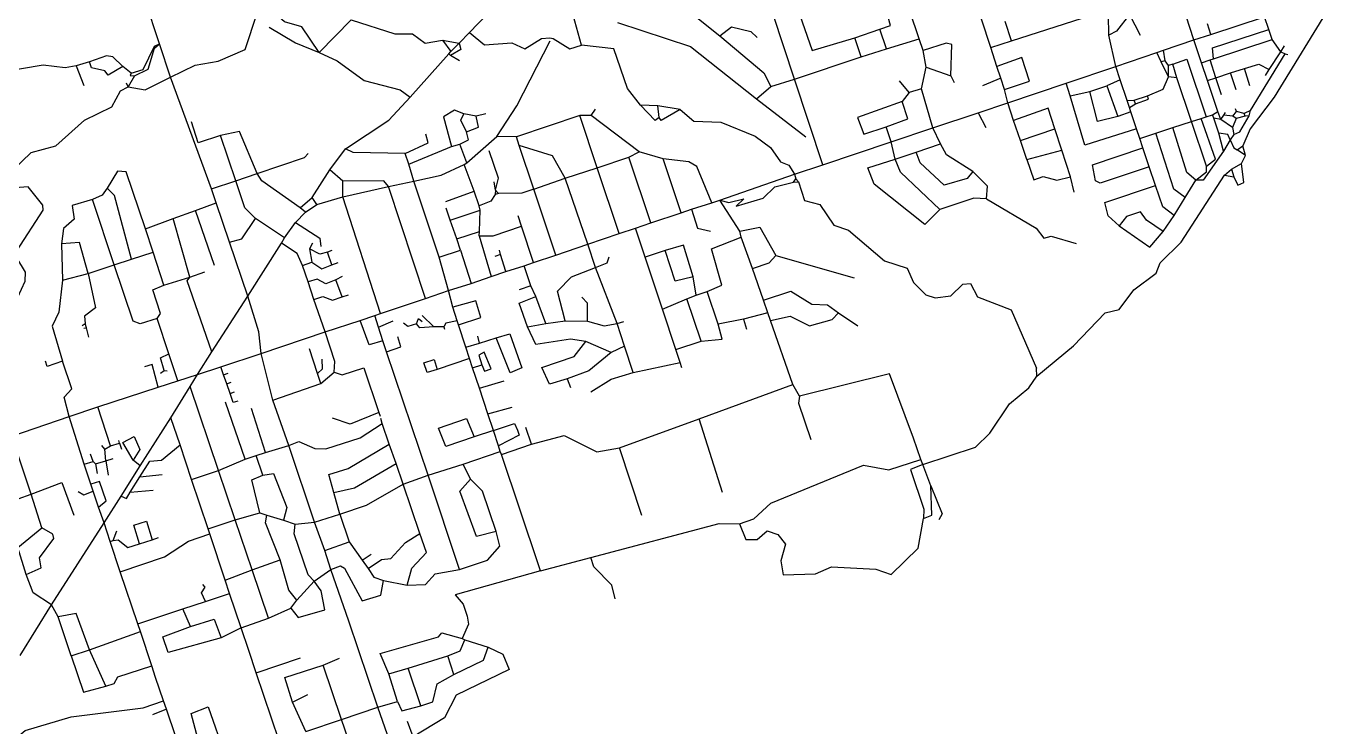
# Model space of a CAD drawing. Header units: metres. Extents: x 609554 to 651406, y 4826501 to 4857446.
# Drawn here: x 644985 to 650529, y 4846163 to 4849140 of the extents above; entities that cross this region are included whole.
import ezdxf

# ---------------------------------------------------------------- set-up
doc = ezdxf.new("R2010")
doc.units = ezdxf.units.M

msp = doc.modelspace()

# ---------------------------------------------------------------- linework, layer by layer
at = {"layer": 'ROADS'}
for points in [[(645550.9, 4849064.7), (645369.4, 4849618.1)], [(646867.8, 4849112.3), (647018.2, 4849269.8)], [(647741.1, 4849251.6), (647930.7, 4849098.5)], [(649081.2, 4849048.9), (649001.5, 4849291.7)], [(649169.1, 4849077), (649469, 4849174), (649416.6, 4849249.2)], [(649943.4, 4849081.5), (649878.7, 4849279.7)], [(650529.2, 4849237.4), (650283.7, 4848838.1), (650182, 4848703.4), (650151.2, 4848630.9)], [(645597.9, 4848922.4), (645703.2, 4848974.5), (645800.1, 4848990.5), (645914.9, 4849040.4), (645966.3, 4849195.2)], [(646229.9, 4849028.2), (646155.9, 4849137), (646082.8, 4849157.7), (646050.8, 4849185.1), (645966.3, 4849195.2)], [(647342.7, 4849058.6), (647307.7, 4849186), (647328.6, 4849214.9)], [(648248.2, 4848914.3), (648156.5, 4849189.4)], [(648259, 4849218.8), (648323.1, 4849036.5), (648504.1, 4849090.7)], [(648609.9, 4849126.5), (648654.9, 4849142.5), (648632.2, 4849223.8)], [(648776.7, 4849086.4), (648737.4, 4849203.9)], [(649582.3, 4849102.2), (649581, 4849185.9)], [(649670.4, 4849188.9), (649614.1, 4849118.8), (649582.3, 4849102.2)], [(649670.4, 4849188.9), (649715.8, 4849102.2)], [(646017.3, 4849135.6), (646128.2, 4849068.3), (646229.9, 4849028.2)], [(646229.9, 4849028.2), (646365.6, 4849166.4), (646551.3, 4849107.9), (646625.8, 4849107.7), (646679.9, 4849067), (646752.6, 4849080.1)], [(647496.7, 4849155.4), (647805.6, 4849053.2), (648086.3, 4848831.2)], [(647930.7, 4849098.5), (647979.4, 4849136.9), (648062.2, 4849117.6), (648089, 4849091.5)], [(648504.1, 4849090.7), (648609.9, 4849126.5)], [(648638, 4849043.2), (648609.9, 4849126.5)], [(649169.1, 4849077), (649142.3, 4849159.8)], [(650015.8, 4849104.9), (650000.7, 4849150.3)], [(650015.8, 4849104.9), (650243.5, 4849178.9)], [(650261, 4849126), (650243.5, 4849178.9)], [(646752.6, 4849080.1), (646789, 4849032)], [(646752.6, 4849080.1), (646824.1, 4849067.2)], [(646824.1, 4849067.2), (646867.8, 4849112.3)], [(646867.8, 4849112.3), (646931.3, 4849060.2), (647046.8, 4849069), (647101.9, 4849044), (647174, 4849087), (647208.2, 4849090.7)], [(646983, 4848670.3), (647068.9, 4848800.7), (647210.2, 4849077)], [(647208.2, 4849090.7), (647222.6, 4849086.7)], [(647222.6, 4849086.7), (647294.1, 4849042.9), (647342.7, 4849058.6)], [(647930.7, 4849098.5), (648117.1, 4848941.9), (648147.1, 4848883.1)], [(648530.7, 4849009), (648504.1, 4849090.7)], [(648638, 4849043.2), (648776.7, 4849086.4)], [(648793.8, 4849036.2), (648776.7, 4849086.4)], [(649081.2, 4849048.9), (649169.1, 4849077)], [(649612.2, 4848967.7), (649582.3, 4849102.2)], [(649814.8, 4849037.3), (649943.4, 4849081.5)], [(649943.4, 4849081.5), (650015.8, 4849104.9)], [(649975.9, 4848984.5), (649943.4, 4849081.5)], [(650026.1, 4849001.1), (650022.2, 4849047.5), (650261, 4849126)], [(650026.1, 4849001.1), (650275.2, 4849083)], [(650275.2, 4849083), (650261, 4849126)], [(650313, 4849031.3), (650275.2, 4849083)], [(645431.1, 4848940.4), (645482.5, 4848955.5), (645529.8, 4849054.6), (645550.9, 4849064.7)], [(645445, 4848928.2), (645502.7, 4848956.4), (645529.8, 4849046.2), (645550.9, 4849064.7)], [(645597.9, 4848922.4), (645550.9, 4849064.7)], [(646229.9, 4849028.2), (646305.6, 4848993.1), (646419.7, 4848908.3), (646573.5, 4848868.9), (646615.2, 4848838)], [(646615.2, 4848838), (646779.5, 4849022.6)], [(646779.5, 4849022.6), (646789, 4849032)], [(646787.2, 4849015.2), (646779.5, 4849022.6)], [(646824.1, 4849067.2), (646831.1, 4849041), (646787.2, 4849015.2)], [(646789, 4849032), (646824.1, 4849067.2)], [(647593.1, 4848804.2), (647537.9, 4848875.6), (647480.8, 4849043.5), (647342.7, 4849058.6)], [(648530.7, 4849009), (648638, 4849043.2)], [(648910.6, 4848928.9), (648915.8, 4849061.5), (648891.6, 4849067.9), (648793.8, 4849036.2)], [(648806.3, 4848965), (648793.8, 4849036.2)], [(649107.3, 4848968.7), (649081.2, 4849048.9)], [(649612.2, 4848967.7), (649786.5, 4849027.6)], [(649786.5, 4849027.6), (649814.8, 4849037.3)], [(649805, 4848988.3), (649786.5, 4849027.6)], [(649821.4, 4848992.2), (649814.8, 4849037.3)], [(650184, 4848781.2), (650330.5, 4849022)], [(650262.5, 4848955.7), (650313, 4849031.3)], [(650313, 4849031.3), (650328.3, 4849056)], [(650313, 4849031.3), (650330.5, 4849022)], [(650330.5, 4849022), (650342.6, 4849018.7)], [(645197.1, 4848971.9), (645150.5, 4848962.8), (645056.9, 4848974.7), (644872.6, 4848942.9), (644817.6, 4848908.6), (644784.9, 4848848.5), (644677.5, 4848759.8)], [(645253.5, 4848987.8), (645197.1, 4848971.9)], [(645197.1, 4848971.9), (645229.5, 4848887.9)], [(645395.6, 4848968), (645352.6, 4849008.9), (645326.4, 4849013.6), (645253.5, 4848987.8)], [(645395.6, 4848968), (645333.3, 4848932.2), (645318.9, 4848950.4), (645262.1, 4848962.5), (645253.5, 4848987.8)], [(645431.1, 4848940.4), (645395.6, 4848968)], [(646825.6, 4848991.8), (646787.2, 4849015.2)], [(648248.2, 4848914.3), (648530.7, 4849009)], [(648786.3, 4848873.9), (648806.3, 4848965)], [(648806.3, 4848965), (648910.6, 4848928.9)], [(649138.7, 4848871), (649245.7, 4848906.7), (649213.3, 4849006.9), (649107.3, 4848968.7)], [(649123.5, 4848918.5), (649107.3, 4848968.7)], [(649400.8, 4848897.1), (649612.2, 4848967.7)], [(649629.9, 4848912.2), (649612.2, 4848967.7)], [(649821.4, 4848992.2), (649805, 4848988.3)], [(649835.6, 4848925), (649805, 4848988.3)], [(649835.4, 4848973.3), (649821.4, 4848992.2)], [(649853.3, 4848978.8), (649835.4, 4848973.3)], [(649835.6, 4848925), (649835.4, 4848973.3)], [(649853.3, 4848978.8), (649914, 4849000.2), (649994.9, 4848754.1)], [(649870.6, 4848920.9), (649853.3, 4848978.8)], [(649975.9, 4848984.5), (650012.7, 4848996.6)], [(650001.3, 4848908.7), (649975.9, 4848984.5)], [(650012.7, 4848996.6), (650026.1, 4849001.1)], [(650037.1, 4848920.4), (650012.7, 4848996.6)], [(650098.9, 4848940.8), (650158, 4848960.2)], [(650158, 4848960.2), (650219.6, 4848979), (650262.5, 4848955.7)], [(650181.5, 4848886.5), (650158, 4848960.2)], [(645445, 4848928.2), (645418.1, 4848882)], [(645418.1, 4848882), (645491.1, 4848869.9), (645597.9, 4848922.4)], [(645431.1, 4848940.4), (645427.2, 4848929.7), (645445, 4848928.2)], [(645772.3, 4848448.5), (645597.9, 4848922.4)], [(648147.1, 4848883.1), (648248.2, 4848914.3)], [(648368, 4848550.1), (648248.2, 4848914.3)], [(648734.1, 4848857.5), (648692.8, 4848907.7)], [(648910.6, 4848928.9), (648925.6, 4848900.3)], [(649123.5, 4848918.5), (649046.4, 4848886.2)], [(649138.7, 4848871), (649123.5, 4848918.5)], [(649629.9, 4848912.2), (649573.8, 4848885.7)], [(649659.4, 4848824.2), (649629.9, 4848912.2)], [(649745.8, 4848843.5), (649812.5, 4848871.4), (649835.6, 4848925)], [(649870.6, 4848920.9), (649835.6, 4848925)], [(649933.5, 4848734.1), (649870.6, 4848920.9)], [(650001.3, 4848908.7), (650037.1, 4848920.4)], [(650045.1, 4848777.9), (650001.3, 4848908.7)], [(650037.1, 4848920.4), (650098.9, 4848940.8)], [(650060.9, 4848848.3), (650037.1, 4848920.4)], [(650122.7, 4848868.7), (650098.9, 4848940.8)], [(650247, 4848929.9), (650262.5, 4848955.7)], [(644731, 4847471.9), (644738.5, 4847538.5), (644843.6, 4847654), (644848.9, 4847694.9), (644901.4, 4847788.3), (644903.6, 4847886.8), (644981.6, 4848056.5), (644982.7, 4848094), (644945.9, 4848155.3), (644946.2, 4848184.9), (645057, 4848357.6), (645055.5, 4848379.7), (644994.3, 4848457.3), (644938.4, 4848452.2), (644922.9, 4848477.4), (644928.9, 4848527.3), (645007.1, 4848602.6), (645111.6, 4848631.1), (645232.8, 4848741), (645349.2, 4848796.9), (645385.3, 4848865.4), (645418.1, 4848882)], [(645418.1, 4848882), (645410.9, 4848897.9)], [(648086.3, 4848831.2), (648147.1, 4848883.1)], [(648734.1, 4848857.5), (648705.2, 4848820.1)], [(648786.3, 4848873.9), (648734.1, 4848857.5)], [(648835.4, 4848707.6), (648786.3, 4848873.9)], [(649153.3, 4848814.4), (649138.7, 4848871)], [(649153.3, 4848814.4), (649400.8, 4848897.1)], [(649418.1, 4848843.2), (649400.8, 4848897.1)], [(649418.1, 4848843.2), (649501.8, 4848862.2)], [(649501.8, 4848862.2), (649573.8, 4848885.7)], [(649620.4, 4848756.2), (649533.6, 4848734.7), (649501.8, 4848862.2)], [(649573.8, 4848885.7), (649620.4, 4848756.2)], [(646341.6, 4848618.2), (646525.6, 4848741.1), (646615.2, 4848838)], [(647667.1, 4848801.8), (647593.1, 4848804.2)], [(647673.4, 4848751.1), (647656, 4848738.7), (647593.1, 4848804.2)], [(647673.4, 4848751.1), (647667.1, 4848801.8)], [(647762.5, 4848785.4), (647667.1, 4848801.8)], [(648086.3, 4848831.2), (648295.3, 4848669.4)], [(648705.2, 4848820.1), (648515.2, 4848751.3), (648542.6, 4848680.9), (648636.2, 4848712.4)], [(648636.2, 4848712.4), (648729.2, 4848746.7), (648705.2, 4848820.1)], [(649027.3, 4848771.9), (649153.3, 4848814.4)], [(649177.5, 4848738.9), (649153.3, 4848814.4)], [(649699.9, 4848703.2), (649480.8, 4848634.7), (649418.1, 4848843.2)], [(649659.4, 4848824.2), (649690.3, 4848824.9)], [(649669.3, 4848794.8), (649659.4, 4848824.2)], [(649669.3, 4848794.8), (649696, 4848810.3)], [(649675.9, 4848775.2), (649669.3, 4848794.8)], [(649690.3, 4848824.9), (649745.8, 4848843.5)], [(649696, 4848810.3), (649690.3, 4848824.9)], [(649696, 4848810.3), (649750.5, 4848829), (649745.8, 4848843.5)], [(646843.7, 4848767.2), (646803.9, 4848783.1), (646756.6, 4848754.9), (646791.7, 4848628.7)], [(646855.5, 4848690.7), (646830.7, 4848740), (646843.7, 4848767.2)], [(646895.5, 4848758), (646843.7, 4848767.2)], [(646855.5, 4848690.7), (646905.5, 4848710.4), (646895.5, 4848758)], [(646937.2, 4848767), (646895.5, 4848758)], [(647335.7, 4848760.1), (647066.8, 4848670.1)], [(647384.2, 4848760.6), (647335.7, 4848760.1)], [(647409.8, 4848537.7), (647335.7, 4848760.1)], [(647384.2, 4848760.6), (647403, 4848787.6)], [(647588.4, 4848605.9), (647384.2, 4848760.6)], [(647762.5, 4848785.4), (647681.3, 4848738.4), (647673.4, 4848751.1)], [(647762.5, 4848785.4), (647819.6, 4848736.7), (647934.3, 4848731.2), (648080.2, 4848673), (648145.3, 4848624), (648187.7, 4848562.8), (648223.4, 4848548.7), (648247.1, 4848510.4)], [(648835.4, 4848707.6), (649027.3, 4848771.9)], [(649027.3, 4848771.9), (649059.6, 4848709.7)], [(649352.9, 4848704), (649325.2, 4848791.5), (649177.5, 4848738.9)], [(649206.4, 4848654.4), (649177.5, 4848738.9)], [(649675.9, 4848775.2), (649620.4, 4848756.2)], [(649699.9, 4848703.2), (649675.9, 4848775.2)], [(649933.5, 4848734.1), (649974.7, 4848747.5)], [(649974.7, 4848747.5), (649994.9, 4848754.1)], [(649997.4, 4848545.4), (650034.7, 4848574.6), (649974.7, 4848747.5)], [(649994.9, 4848754.1), (650022.6, 4848763.7)], [(650022.6, 4848763.7), (650045.1, 4848777.9)], [(650028.4, 4848748.4), (650022.6, 4848763.7)], [(650049.4, 4848684.8), (650028.4, 4848748.4)], [(650057.3, 4848742.7), (650028.4, 4848748.4)], [(650057.3, 4848742.7), (650045.1, 4848777.9)], [(650057.3, 4848742.7), (650070.8, 4848762.3)], [(650106.6, 4848708.6), (650057.3, 4848742.7)], [(650070.8, 4848762.3), (650077.1, 4848772.7)], [(650108.6, 4848756.9), (650070.8, 4848762.3)], [(650122.6, 4848747.1), (650106.6, 4848708.6)], [(650108.6, 4848756.9), (650123.8, 4848776.6)], [(650122.6, 4848747.1), (650108.6, 4848756.9)], [(650113.3, 4848680), (650138.7, 4848691.3), (650177.7, 4848758.9)], [(650123.8, 4848776.6), (650120.5, 4848788.5)], [(650161.7, 4848757.3), (650122.6, 4848747.1)], [(650156.2, 4848769.2), (650123.8, 4848776.6)], [(650184, 4848781.2), (650156.2, 4848769.2)], [(650161.7, 4848757.3), (650156.2, 4848769.2)], [(650177.7, 4848758.9), (650161.7, 4848757.3)], [(650177.7, 4848758.9), (650184, 4848781.2)], [(645810.8, 4848674.7), (645716, 4848644.7), (645686.6, 4848733.6)], [(645966.2, 4848513.2), (645890.7, 4848692.9), (645810.8, 4848674.7)], [(646825.9, 4848638.7), (646863.6, 4848657.1), (646855.5, 4848690.7)], [(648658, 4848648.9), (648636.2, 4848712.4)], [(648658, 4848648.9), (648835.4, 4848707.6)], [(648867, 4848640.2), (648835.4, 4848707.6)], [(649206.4, 4848654.4), (649352.9, 4848704)], [(649383.2, 4848613.6), (649352.9, 4848704)], [(649713.4, 4848662.7), (649699.9, 4848703.2)], [(649713.4, 4848662.7), (649782, 4848685.2)], [(649782, 4848685.2), (649853.3, 4848708.7)], [(649906.7, 4848411.4), (649857.8, 4848447.2), (649782, 4848685.2)], [(649853.3, 4848708.7), (649933.5, 4848734.1)], [(649951.2, 4848485.7), (649912.8, 4848518.7), (649853.3, 4848708.7)], [(649997.4, 4848545.4), (649933.5, 4848734.1)], [(650068.5, 4848608.5), (650049.4, 4848684.8)], [(650096.8, 4848656.3), (650086.8, 4848679.8), (650049.4, 4848684.8)], [(650106.6, 4848708.6), (650113.3, 4848680)], [(645875.3, 4848482.9), (645810.8, 4848674.7)], [(646594.1, 4848599.2), (646692.7, 4848643.5), (646682.8, 4848681.3)], [(646609.7, 4848553.3), (646791.7, 4848628.7)], [(646791.7, 4848628.7), (646825.9, 4848638.7)], [(646856, 4848558.5), (646825.9, 4848638.7)], [(646856, 4848558.5), (646983, 4848670.3)], [(647066.8, 4848670.1), (646983, 4848670.3)], [(647078.9, 4848632.8), (647066.8, 4848670.1)], [(647274.5, 4848493.7), (647219.6, 4848588.7), (647078.9, 4848632.8)], [(647140.8, 4848447.1), (647078.9, 4848632.8)], [(648368, 4848550.1), (648658, 4848648.9)], [(648675, 4848574.7), (648658, 4848648.9)], [(648763.5, 4848604.3), (648867, 4848640.2)], [(649004.8, 4848521.7), (648892.8, 4848593.7), (648867, 4848640.2)], [(649233.6, 4848572.8), (649206.4, 4848654.4)], [(649726, 4848622.7), (649713.4, 4848662.7)], [(650096.8, 4848656.3), (650068.5, 4848608.5)], [(650113.3, 4848680), (650096.8, 4848656.3)], [(650096.8, 4848656.3), (650112.6, 4848622.2)], [(650127.5, 4848615), (650151.2, 4848630.9)], [(650162, 4848590.4), (650151.2, 4848630.9)], [(645966.2, 4848513.2), (646167.1, 4848581.2), (646183.3, 4848598.4)], [(646275.2, 4848529.5), (646341.6, 4848618.2)], [(646594.1, 4848599.2), (646373, 4848603.1), (646341.6, 4848618.2)], [(646609.7, 4848553.3), (646594.1, 4848599.2)], [(646977.8, 4848442.6), (646991, 4848493.6), (646951.7, 4848609.7)], [(647409.8, 4848537.7), (647544.2, 4848583)], [(647544.2, 4848583), (647588.4, 4848605.9)], [(647637.8, 4848303.8), (647544.2, 4848583)], [(647689.7, 4848575.9), (647588.4, 4848605.9)], [(647897.1, 4848389.6), (647833.1, 4848543.7), (647798.4, 4848563.2), (647689.7, 4848575.9)], [(647766.3, 4848347), (647689.7, 4848575.9)], [(648864.7, 4848361.1), (648800.4, 4848296.9), (648585.2, 4848468.1), (648559.3, 4848537.6), (648675, 4848574.7)], [(648675, 4848574.7), (648763.5, 4848604.3)], [(648864.7, 4848361.1), (648697.4, 4848520.1), (648675, 4848574.7)], [(649004.8, 4848521.7), (648981.2, 4848492.3), (648882.4, 4848464.5), (648781.7, 4848558.6), (648763.5, 4848604.3)], [(649233.6, 4848572.8), (649383.2, 4848613.6)], [(649233.6, 4848572.8), (649263.1, 4848486.5), (649303.5, 4848501.1), (649361, 4848486.1), (649418.7, 4848500.2)], [(649418.7, 4848500.2), (649383.2, 4848613.6)], [(649753.8, 4848541.7), (649544.8, 4848473.2), (649526, 4848482.7), (649512.6, 4848551.2), (649726, 4848622.7)], [(649753.8, 4848541.7), (649726, 4848622.7)], [(650068.5, 4848608.5), (649982.2, 4848485.3), (649951.2, 4848485.7)], [(650112.6, 4848622.2), (650127.5, 4848615)], [(650162, 4848590.4), (650127.5, 4848615)], [(650145.6, 4848556.3), (650162, 4848590.4)], [(645491.8, 4848279.2), (645410.3, 4848521.1), (645372.6, 4848523.5), (645329, 4848451.7)], [(646200.1, 4848412.1), (646275.2, 4848529.5)], [(646330.2, 4848480.8), (646275.2, 4848529.5)], [(646631.8, 4848480.6), (646609.7, 4848553.3)], [(646631.8, 4848480.6), (646747.1, 4848507.4), (646844.7, 4848552.4)], [(646844.7, 4848552.4), (646856, 4848558.5)], [(646887.2, 4848438.4), (646844.7, 4848552.4)], [(647274.5, 4848493.7), (647409.8, 4848537.7)], [(647503.1, 4848258.4), (647409.8, 4848537.7)], [(648247.1, 4848510.4), (648368, 4848550.1)], [(649062.4, 4848405.7), (649067, 4848459.8), (649004.8, 4848521.7)], [(649780.1, 4848462.5), (649753.8, 4848541.7)], [(649951.2, 4848485.7), (649996.4, 4848520.9), (649997.4, 4848545.4)], [(650073, 4848506.8), (650103.5, 4848531.9)], [(650103.5, 4848531.9), (650145.6, 4848556.3)], [(650103.5, 4848531.9), (650112.5, 4848499.4)], [(650112.5, 4848499.4), (650129.3, 4848464.6), (650155.9, 4848475.1), (650145.6, 4848556.3)], [(645772.3, 4848448.5), (645875.3, 4848482.9)], [(645875.3, 4848482.9), (645966.2, 4848513.2)], [(645959.6, 4848322.7), (645913.5, 4848368.6), (645875.3, 4848482.9)], [(646148, 4848368.5), (645986.1, 4848482.1), (645966.2, 4848513.2)], [(646523.2, 4848458.4), (646503.4, 4848482), (646330.2, 4848480.8)], [(646330.5, 4848414.6), (646330.2, 4848480.8)], [(646523.2, 4848458.4), (646631.8, 4848480.6)], [(646739.2, 4848159), (646631.8, 4848480.6)], [(646977.8, 4848442.6), (646972.4, 4848478.9)], [(647140.8, 4848447.1), (647274.5, 4848493.7)], [(647369.7, 4848213), (647274.5, 4848493.7)], [(647931.1, 4848400.6), (648247.1, 4848510.4)], [(647931.1, 4848400.6), (647968.3, 4848390.6), (648031.8, 4848405.5), (647999.4, 4848375.3), (648113.8, 4848409.1), (648164.2, 4848457), (648243.3, 4848476.9)], [(648243.3, 4848476.9), (648253.5, 4848491.6)], [(648243.3, 4848476.9), (648263.9, 4848478)], [(648247.1, 4848510.4), (648253.5, 4848491.6)], [(648253.5, 4848491.6), (648263.9, 4848478)], [(648263.9, 4848478), (648290.3, 4848399.5), (648355.4, 4848382.3), (648414.5, 4848294.5), (648476.6, 4848272.5), (648629.2, 4848143), (648726, 4848111.9), (648753.4, 4848051.4), (648804.6, 4847997.6), (648844.2, 4847986.2), (648911.9, 4847994.3), (648961.7, 4848043.5), (648994.2, 4848046.3), (649024.4, 4847989.1), (649167.9, 4847933.9), (649275.2, 4847686.5)], [(649277, 4847653.3), (649431.9, 4847781.6), (649565.9, 4847921.9), (649626.6, 4847935.7), (649688.4, 4848019), (649783.6, 4848090.6), (649799.7, 4848134.7), (649889.4, 4848221.4), (650073, 4848506.8)], [(649434.8, 4848434.5), (649418.7, 4848500.2)], [(649626.2, 4848291.7), (649579.3, 4848334.2), (649565.7, 4848390.2), (649780.1, 4848462.5)], [(649860, 4848335.8), (649811.5, 4848371.7), (649780.1, 4848462.5)], [(649906.7, 4848411.4), (649951.2, 4848485.7)], [(650073, 4848506.8), (650112.5, 4848499.4)], [(645329, 4848451.7), (645307.6, 4848421.6), (645266.5, 4848402.8)], [(645432.7, 4848149.6), (645360, 4848420.6), (645329, 4848451.7)], [(645792, 4848389.1), (645772.3, 4848448.5)], [(646148, 4848368.5), (646200.1, 4848412.1)], [(646219.7, 4848381.5), (646200.1, 4848412.1)], [(646219.7, 4848381.5), (646330.5, 4848414.6)], [(646330.5, 4848414.6), (646523.2, 4848458.4)], [(646489.6, 4847918.6), (646330.5, 4848414.6)], [(646680.7, 4847982.7), (646523.2, 4848458.4)], [(646767.5, 4848394.7), (646887.2, 4848438.4)], [(646908.3, 4848376.4), (646887.2, 4848438.4)], [(646975.9, 4848424.8), (646958.8, 4848396.7), (646908.3, 4848376.4)], [(646977.8, 4848442.6), (646975.9, 4848424.8)], [(646990.4, 4848429.1), (646975.9, 4848424.8)], [(646990.4, 4848429.1), (646977.8, 4848442.6)], [(647140.8, 4848447.1), (647089.7, 4848429.6), (646990.4, 4848429.1)], [(647233.8, 4848167.5), (647140.8, 4848447.1)], [(649062.4, 4848405.7), (649008.6, 4848408.7), (648864.7, 4848361.1)], [(649062.4, 4848405.7), (649274, 4848281.7), (649306.7, 4848239.1), (649338, 4848247.7), (649442.8, 4848217)], [(649860, 4848335.8), (649906.7, 4848411.4)], [(645266.5, 4848402.8), (645180.5, 4848377.2), (645188.7, 4848320), (645143.3, 4848279.8), (645135.5, 4848214.4)], [(645359.3, 4848125.2), (645266.5, 4848402.8)], [(645609.1, 4848322), (645704.5, 4848356.6)], [(645704.5, 4848356.6), (645792, 4848389.1)], [(645785, 4848123.5), (645704.5, 4848356.6)], [(645848.5, 4848222), (645792, 4848389.1)], [(646171.4, 4848349), (646148, 4848368.5)], [(646171.4, 4848349), (646219.7, 4848381.5)], [(646785.4, 4848315.6), (646768.4, 4848367.1)], [(646785.4, 4848315.6), (646912.6, 4848358.6)], [(646912.6, 4848358.6), (646908.3, 4848376.4)], [(646909.9, 4848267.9), (646912.6, 4848358.6)], [(647766.3, 4848347), (647810.7, 4848361.7)], [(647810.7, 4848361.7), (647897.1, 4848389.6)], [(647810.7, 4848361.7), (647835.8, 4848281.6), (647890.4, 4848269.4)], [(647897.1, 4848389.6), (647931.1, 4848400.6)], [(648014.9, 4848268.7), (647931.1, 4848400.6)], [(649812.9, 4848266.7), (649741.4, 4848315.7), (649716.8, 4848350.7), (649657.2, 4848331.7), (649626.2, 4848291.7)], [(645491.8, 4848279.2), (645609.1, 4848322)], [(645680.1, 4848074), (645609.1, 4848322)], [(645848.5, 4848222), (645900.4, 4848236.6), (645959.6, 4848322.7)], [(646082.2, 4848241.1), (645959.6, 4848322.7)], [(646082.2, 4848241.1), (646128.5, 4848305.9)], [(646128.5, 4848305.9), (646171.4, 4848349)], [(646128.5, 4848305.9), (646231.9, 4848239.7), (646235.7, 4848203.5)], [(646813.3, 4848235.7), (646785.4, 4848315.6)], [(647089, 4848289.7), (647074.3, 4848334.5)], [(647573.1, 4848281.7), (647637.8, 4848303.8)], [(647637.8, 4848303.8), (647766.3, 4848347)], [(649812.9, 4848266.7), (649860, 4848335.8)], [(645524.4, 4848180.1), (645491.8, 4848279.2)], [(646069, 4848218.2), (646082.2, 4848241.1)], [(646813.3, 4848235.7), (646909.9, 4848267.9)], [(646909, 4848249.1), (646967.9, 4848249.3), (647089, 4848289.7)], [(646909, 4848249.1), (646909.9, 4848267.9)], [(646909, 4848249.1), (646959.1, 4848076)], [(647139.5, 4848135.5), (647089, 4848289.7)], [(647369.7, 4848213), (647503.1, 4848258.4)], [(647503.1, 4848258.4), (647573.1, 4848281.7)], [(647614.1, 4848158.4), (647573.1, 4848281.7)], [(647877.4, 4848012.1), (647939.3, 4848039.3), (647895.7, 4848193.5), (648021.6, 4848242.8)], [(648014.9, 4848268.7), (648100, 4848286.2), (648168.2, 4848165.4)], [(648021.6, 4848242.8), (648014.9, 4848268.7)], [(648068.6, 4848109.6), (648021.6, 4848242.8)], [(649626.2, 4848291.7), (649756.8, 4848201.2), (649812.9, 4848266.7)], [(645248.1, 4848088.7), (645212.2, 4848221), (645135.5, 4848214.4)], [(645135.5, 4848214.4), (645139.7, 4848060.9)], [(645926.4, 4847993.3), (645848.5, 4848222)], [(645926.4, 4847993.3), (646069, 4848218.2)], [(646159.2, 4848123.6), (646136.6, 4848174.4), (646069, 4848218.2)], [(646201.4, 4848217.2), (646187.9, 4848194.2)], [(646265.3, 4848179.8), (646231.9, 4848170.8), (646187.9, 4848194.2)], [(646187.9, 4848194.2), (646197.7, 4848136.5)], [(646283.8, 4848186.8), (646265.3, 4848179.8)], [(646739.2, 4848159), (646829.1, 4848188.6)], [(646829.1, 4848188.6), (646813.3, 4848235.7)], [(646829.1, 4848188.6), (646874, 4848046.9)], [(646999.3, 4848169.6), (646995.6, 4848187.6)], [(647233.8, 4848167.5), (647369.7, 4848213)], [(647403.1, 4848114.5), (647369.7, 4848213)], [(647698.6, 4848186.9), (647614.1, 4848158.4)], [(647817.2, 4848075.1), (647776.3, 4848209.3), (647698.6, 4848186.9)], [(647817.2, 4848075.1), (647741.5, 4848055.7), (647698.6, 4848186.9)], [(645359.3, 4848125.2), (645432.7, 4848149.6)], [(645432.7, 4848149.6), (645524.4, 4848180.1)], [(645570.2, 4848039), (645524.4, 4848180.1)], [(646159.2, 4848123.6), (646197.7, 4848136.5)], [(646197.7, 4848136.5), (646240, 4848109.2), (646282.8, 4848126.1)], [(646282.8, 4848126.1), (646265.3, 4848179.8)], [(646282.8, 4848126.1), (646309.6, 4848135.4)], [(646778.3, 4848016.2), (646739.2, 4848159)], [(646999.3, 4848169.6), (646975.2, 4848161.8)], [(647021.9, 4848096.8), (646999.3, 4848169.6)], [(647099.8, 4848122), (647139.5, 4848135.5)], [(647139.5, 4848135.5), (647233.8, 4848167.5)], [(647403.1, 4848114.5), (647452.7, 4848134.5), (647461.3, 4848159.6)], [(647687.5, 4847937.7), (647614.1, 4848158.4)], [(648068.6, 4848109.6), (648140.1, 4848133.9), (648168.2, 4848165.4)], [(648168.2, 4848165.4), (648501.3, 4848070.5)], [(645139.7, 4848060.9), (645248.1, 4848088.7)], [(645248.1, 4848088.7), (645280, 4847942.5), (645232.5, 4847908), (645235.3, 4847876.6)], [(645248.1, 4848088.7), (645359.3, 4848125.2)], [(645540.8, 4847897.3), (645469.1, 4847874.8), (645440, 4847886.8), (645359.3, 4848125.2)], [(645570.2, 4848039), (645680.1, 4848074)], [(645774.3, 4847756.1), (645669.2, 4848058.3), (645680.1, 4848074)], [(645680.1, 4848074), (645744.2, 4848095.9)], [(646182.4, 4848053), (646159.2, 4848123.6)], [(646327.2, 4848076), (646300.5, 4848062.3)], [(646874, 4848046.9), (646959.1, 4848076)], [(646959.1, 4848076), (647021.9, 4848096.8)], [(647021.9, 4848096.8), (647099.8, 4848122)], [(647128.6, 4848036.5), (647099.8, 4848122)], [(647273.5, 4847888.2), (647241.3, 4848013.6), (647300.1, 4848074.7), (647403.1, 4848114.5)], [(647494.3, 4847876.2), (647403.1, 4848114.5)], [(647830.4, 4847997.3), (647817.2, 4848075.1)], [(648116.1, 4847975.5), (648068.6, 4848109.6)], [(645139.7, 4848060.9), (645124.6, 4847925.1), (645095.9, 4847865.8), (645140.1, 4847716.2)], [(645540.8, 4847897.3), (645555.7, 4847918.6), (645523.5, 4848019.6), (645570.2, 4848039)], [(646300.5, 4848062.3), (646257, 4848044.4), (646220.7, 4848064.6), (646182.4, 4848053)], [(646207.3, 4847978.8), (646182.4, 4848053)], [(646327.4, 4847989.5), (646300.5, 4848062.3)], [(646778.3, 4848016.2), (646874, 4848046.9)], [(647128.6, 4848036.5), (647078.2, 4848019.1)], [(647148.7, 4847991.9), (647128.6, 4848036.5)], [(645774.3, 4847756.1), (645926.4, 4847993.3)], [(645983.3, 4847749.7), (645972.8, 4847840.8), (645926.4, 4847993.3)], [(646207.3, 4847978.8), (646244.7, 4847991.9), (646285.9, 4847975.2), (646327.4, 4847989.5)], [(646254.2, 4847840.6), (646207.3, 4847978.8)], [(646327.4, 4847989.5), (646353.3, 4847998.3)], [(646489.6, 4847918.6), (646680.7, 4847982.7)], [(646680.7, 4847982.7), (646778.3, 4848016.2)], [(646796.4, 4847945.5), (646778.3, 4848016.2)], [(646820.7, 4847870.9), (646915.3, 4847902.7), (646894.7, 4847973.3), (646796.4, 4847945.5)], [(647113.6, 4847862.3), (647078, 4847962.6), (647148.7, 4847991.9)], [(647192.2, 4847876.7), (647148.7, 4847991.9)], [(647368, 4847885.9), (647368.2, 4847962.9), (647345, 4847988.5)], [(647687.5, 4847937.7), (647789.7, 4847981.5)], [(647789.7, 4847981.5), (647830.4, 4847997.3)], [(647850.9, 4847801.6), (647789.7, 4847981.5)], [(647830.4, 4847997.3), (647877.4, 4848012.1)], [(647923.5, 4847873.2), (647877.4, 4848012.1)], [(648116.1, 4847975.5), (648231.7, 4848013.6), (648321.6, 4847959.2), (648387, 4847956.4), (648434.7, 4847922.2)], [(648134.3, 4847922.3), (648116.1, 4847975.5)], [(646402.8, 4847889.3), (646465.1, 4847910.3)], [(646465.1, 4847910.3), (646489.6, 4847918.6)], [(646481.6, 4847861), (646465.1, 4847910.3)], [(646716.5, 4847861.7), (646666.6, 4847910.8)], [(646815.1, 4847888.4), (646796.4, 4847945.5)], [(647743.9, 4847766.7), (647687.5, 4847937.7)], [(648134.3, 4847922.3), (648030.7, 4847894.7)], [(648145.7, 4847889), (648134.3, 4847922.3)], [(648145.7, 4847889), (648229.1, 4847907.5), (648310.7, 4847867), (648407, 4847893.7), (648434.7, 4847922.2)], [(648434.7, 4847922.2), (648516.1, 4847865.9)], [(645222.6, 4847867.6), (645235.3, 4847876.6)], [(645230, 4847856.3), (645240.8, 4847858.7)], [(645240.8, 4847858.7), (645235.3, 4847876.6)], [(645250.9, 4847818.3), (645240.8, 4847858.7)], [(645590.6, 4847747.1), (645540.8, 4847897.3)], [(646254.2, 4847840.6), (646402.8, 4847889.3)], [(646500.3, 4847803.4), (646441.7, 4847786), (646402.8, 4847889.3)], [(646481.6, 4847861), (646543.3, 4847888)], [(646500.3, 4847803.4), (646481.6, 4847861)], [(646642.7, 4847874.7), (646605.4, 4847864), (646587, 4847877.6)], [(646642.7, 4847874.7), (646650.5, 4847897.8), (646667.1, 4847885.7)], [(646716.5, 4847861.7), (646656.7, 4847857.7), (646642.7, 4847874.7)], [(646759, 4847862.9), (646716.5, 4847861.7)], [(646815.1, 4847888.4), (646767.2, 4847878.4), (646759, 4847862.9)], [(646759, 4847862.9), (646761.8, 4847851.8)], [(646820.7, 4847870.9), (646815.1, 4847888.4)], [(646852, 4847775.5), (646820.7, 4847870.9)], [(647113.6, 4847862.3), (647192.2, 4847876.7)], [(647361.1, 4847799.7), (647296.2, 4847809.6), (647149.2, 4847786.9), (647113.6, 4847862.3)], [(647192.2, 4847876.7), (647273.5, 4847888.2)], [(647273.5, 4847888.2), (647368, 4847885.9)], [(647368, 4847885.9), (647439.2, 4847866.2), (647494.3, 4847876.2)], [(647494.3, 4847876.2), (647523.3, 4847885.7)], [(647525.3, 4847779.7), (647494.3, 4847876.2)], [(647850.9, 4847801.6), (647939.8, 4847810.2), (647923.5, 4847873.2)], [(648030.7, 4847894.7), (647923.5, 4847873.2)], [(648030.7, 4847894.7), (648043.8, 4847852.8)], [(648240, 4847617), (648145.7, 4847889)], [(645983.3, 4847749.7), (646254.2, 4847840.6)], [(646292.6, 4847669.3), (646296.2, 4847715.4), (646254.2, 4847840.6)], [(646515.9, 4847756.5), (646500.3, 4847803.4)], [(646515.9, 4847756.5), (646576.4, 4847777.8), (646563.9, 4847819.5)], [(646909.8, 4847793.6), (646903.4, 4847823.1)], [(646909.8, 4847793.6), (646980.8, 4847815.5)], [(646980.8, 4847815.5), (647039.5, 4847833.1), (647089.8, 4847688.8), (647039.6, 4847666.3), (646980.8, 4847815.5)], [(647282.5, 4847641.3), (647206.7, 4847618.9), (647175, 4847689.3), (647312.4, 4847735.8), (647361.1, 4847799.7)], [(647468.7, 4847753.7), (647361.1, 4847799.7)], [(647743.9, 4847766.7), (647850.9, 4847801.6)], [(645570.8, 4847677.1), (645556.2, 4847730.3), (645590.6, 4847747.1)], [(645629.2, 4847632.6), (645590.6, 4847747.1)], [(645712.8, 4847659.8), (645774.3, 4847756.1)], [(645811.8, 4847692.7), (645983.3, 4847749.7)], [(646033.3, 4847550.6), (645983.3, 4847749.7)], [(646222.8, 4847663.4), (646187.8, 4847768.2)], [(646691.9, 4847231.5), (646515.9, 4847756.5)], [(646852, 4847775.5), (646909.8, 4847793.6)], [(646867.3, 4847727.7), (646852, 4847775.5)], [(646919.6, 4847700.7), (646931.8, 4847674.3), (646959.2, 4847684.1), (646929.2, 4847754.1), (646907.8, 4847742), (646919.6, 4847700.7)], [(647468.7, 4847753.7), (647373.6, 4847675.9), (647282.5, 4847641.3)], [(647525.3, 4847779.7), (647468.7, 4847753.7)], [(647562.8, 4847668.4), (647525.3, 4847779.7)], [(647761.6, 4847710.9), (647743.9, 4847766.7)], [(645140.1, 4847716.2), (645074.9, 4847693.9), (645067.3, 4847717)], [(645168.2, 4847481.4), (645146.5, 4847563.7), (645179.1, 4847599), (645140.1, 4847716.2)], [(645546.1, 4847606.3), (645519.6, 4847702.6), (645488.2, 4847691.7)], [(645712.8, 4847659.8), (645811.8, 4847692.7)], [(645823.5, 4847658.7), (645811.8, 4847692.7)], [(646222.8, 4847663.4), (646243.4, 4847684), (646241.9, 4847725)], [(646292.6, 4847669.3), (646327.6, 4847658.6), (646418.9, 4847688.7), (646482.7, 4847497.7)], [(646730.9, 4847681.4), (646687.7, 4847667.8), (646674, 4847709), (646717.1, 4847723), (646730.9, 4847681.4)], [(646867.3, 4847727.7), (646730.9, 4847681.4)], [(646879.9, 4847688.2), (646867.3, 4847727.7)], [(646879.9, 4847688.2), (646919.6, 4847700.7)], [(646909.4, 4847601.5), (646879.9, 4847688.2)], [(647562.8, 4847668.4), (647761.6, 4847710.9)], [(647769.6, 4847688), (647761.6, 4847710.9)], [(649277, 4847653.3), (649275.2, 4847686.5)], [(645546.1, 4847606.3), (645629.2, 4847632.6)], [(645555.5, 4847665.7), (645570.8, 4847677.1)], [(645570.8, 4847677.1), (645583.5, 4847675.2)], [(645629.2, 4847632.6), (645712.8, 4847659.8)], [(645682.3, 4847609.2), (645712.8, 4847659.8)], [(645823.5, 4847658.7), (645843.2, 4847665.3)], [(645837, 4847619.9), (645823.5, 4847658.7)], [(646236.8, 4847621.3), (646222.8, 4847663.4)], [(646236.8, 4847621.3), (646292.6, 4847669.3)], [(646909.4, 4847601.5), (647014.7, 4847633.2)], [(647282.5, 4847641.3), (647296.3, 4847604.5)], [(647382.5, 4847586.1), (647469.5, 4847640.7), (647562.8, 4847668.4)], [(648753.1, 4847390), (648650.6, 4847663.1), (648268.3, 4847568.2)], [(648792.1, 4847278), (649016.2, 4847350.4), (649076.3, 4847410), (649160.5, 4847535.7), (649243, 4847602.5), (649277, 4847653.3)], [(645290.2, 4847522), (645546.1, 4847606.3)], [(645600, 4847476), (645682.3, 4847609.2)], [(645802.2, 4847252.4), (645682.3, 4847609.2)], [(645837, 4847619.9), (645856.1, 4847626.7)], [(645851, 4847579.6), (645837, 4847619.9)], [(645851, 4847579.6), (645869.7, 4847586.5)], [(645883.9, 4847546.4), (645864.7, 4847540.4), (645851, 4847579.6)], [(646033.3, 4847550.6), (646236.8, 4847621.3)], [(646945.9, 4847493.2), (646909.4, 4847601.5)], [(647842.7, 4847471.4), (648240, 4847617)], [(648268.3, 4847568.2), (648240, 4847617)], [(645168.2, 4847481.4), (645290.2, 4847522)], [(645343.9, 4847356.9), (645290.2, 4847522)], [(645915.5, 4847300.4), (645832, 4847542.8)], [(646100.1, 4847358.8), (646033.3, 4847550.6)], [(646945.9, 4847493.2), (647048.7, 4847521.3)], [(648268.3, 4847568.2), (648264.2, 4847537.6), (648316.4, 4847384)], [(644924.2, 4847397.5), (645168.2, 4847481.4)], [(645231.2, 4847279.5), (645168.2, 4847481.4)], [(645469.8, 4847272.4), (645600, 4847476)], [(645638.6, 4847361.2), (645600, 4847476)], [(646002, 4847329), (645942.2, 4847514.9)], [(646482.7, 4847497.7), (646360.3, 4847448.8), (646285.5, 4847474.3)], [(646482.7, 4847497.7), (646487.9, 4847482.6)], [(646497.2, 4847452), (646491, 4847472.9)], [(646886.9, 4847395.1), (646767.7, 4847353.9), (646736.2, 4847432.4), (646855.5, 4847473.5), (646886.9, 4847395.1)], [(646968.9, 4847421.6), (646945.9, 4847493.2)], [(647503.8, 4847348.1), (647842.7, 4847471.4)], [(647942.2, 4847158.7), (647842.7, 4847471.4)], [(646100.1, 4847358.8), (646143, 4847374.6), (646211.1, 4847344.8), (646257.5, 4847344.7), (646403.1, 4847390.6), (646497.2, 4847452)], [(646526.6, 4847363.3), (646497.2, 4847452)], [(646968.9, 4847421.6), (646886.9, 4847395.1)], [(646968.9, 4847421.6), (647058.3, 4847451.2), (647071.9, 4847423.1), (647078.9, 4847402.6), (646991.2, 4847356.2)], [(646991.2, 4847356.2), (646968.9, 4847421.6)], [(647130.5, 4847363.2), (647106.5, 4847434.8)], [(645006.1, 4847150.9), (644924.2, 4847397.5)], [(645319.5, 4847342.5), (645306.1, 4847357.5)], [(645319.5, 4847342.5), (645343.9, 4847356.9)], [(645343.9, 4847356.9), (645381.7, 4847368.6)], [(645381.7, 4847368.6), (645378.6, 4847380)], [(645381.7, 4847368.6), (645389.7, 4847342.8)], [(645439, 4847296.2), (645395.8, 4847371.5), (645443.3, 4847396.4), (645468.4, 4847341.1), (645439, 4847296.2)], [(645468.6, 4847225), (645509.8, 4847290.9), (645560.2, 4847296), (645638.6, 4847361.2)], [(645687.4, 4847214.3), (645638.6, 4847361.2)], [(646002, 4847329), (646100.1, 4847358.8)], [(646209.6, 4847032.7), (646100.1, 4847358.8)], [(646291.8, 4847158.3), (646270.7, 4847235.3), (646351.9, 4847260.1), (646526.6, 4847363.3)], [(646555.8, 4847282.1), (646526.6, 4847363.3)], [(646998.3, 4847333.1), (646991.2, 4847356.2)], [(647003.5, 4847320.3), (647130.5, 4847363.2)], [(647130.5, 4847363.2), (647270.2, 4847400.4), (647408.4, 4847331.8), (647503.8, 4847348.1)], [(648784.4, 4847298.5), (648753.1, 4847390)], [(645269.1, 4847290.2), (645258.9, 4847321.5)], [(645324.2, 4847292.7), (645319.5, 4847342.5)], [(645324.2, 4847292.7), (645355.3, 4847302.5)], [(645802.2, 4847252.4), (645915.5, 4847300.4)], [(645915.5, 4847300.4), (645961.8, 4847315.3)], [(645961.8, 4847315.3), (646002, 4847329)], [(645989.8, 4847232.8), (645961.8, 4847315.3)], [(646840.2, 4847279.2), (646998.3, 4847333.1)], [(647003.5, 4847320.3), (646998.3, 4847333.1)], [(647162.4, 4846847), (647003.5, 4847320.3)], [(647598.7, 4847061), (647503.8, 4847348.1)], [(648013.9, 4847026), (648074.8, 4847046.6), (648146.7, 4847113.1), (648541.1, 4847275.1), (648648.6, 4847255), (648784.4, 4847298.5)], [(648792.1, 4847278), (648784.4, 4847298.5)], [(645231.2, 4847279.5), (645269.1, 4847290.2)], [(645260.3, 4847193.6), (645231.2, 4847279.5)], [(645269.1, 4847290.2), (645280.1, 4847280.1)], [(645280.1, 4847280.1), (645324.2, 4847292.7)], [(645280.1, 4847280.1), (645286.8, 4847239.7)], [(645324.2, 4847292.7), (645333.4, 4847232.3)], [(645388.7, 4847143.1), (645469.8, 4847272.4)], [(645469.8, 4847272.4), (645439, 4847296.2)], [(645687.4, 4847214.3), (645802.2, 4847252.4)], [(645872.6, 4847042.5), (645802.2, 4847252.4)], [(646291.8, 4847158.3), (646378.9, 4847177.8), (646555.8, 4847282.1)], [(646586.1, 4847194.3), (646555.8, 4847282.1)], [(646691.9, 4847231.5), (646840.2, 4847279.2)], [(646871.2, 4847215.8), (646840.2, 4847279.2)], [(648792.1, 4847278), (648740.5, 4847255.8), (648797, 4847087.8), (648794.6, 4847047.7)], [(648826.1, 4847186.5), (648792.1, 4847278)], [(645006.1, 4847150.9), (645137, 4847200.7), (645188.1, 4847062)], [(645293.1, 4847096.1), (645324.5, 4847122.9), (645296.7, 4847205.4), (645260.3, 4847193.6)], [(645270.2, 4847164.2), (645260.3, 4847193.6)], [(645426.9, 4847159.8), (645468.6, 4847225)], [(645468.6, 4847225), (645563.1, 4847234.6)], [(645758.1, 4847004.6), (645687.4, 4847214.3)], [(645977.2, 4847071.5), (645943.7, 4847212.9), (645989.8, 4847232.8)], [(645989.8, 4847232.8), (646034.9, 4847239.6), (646091.4, 4847094.6), (646078.5, 4847041.4)], [(646317.1, 4847066.3), (646429.7, 4847104.8), (646586.1, 4847194.3)], [(646586.1, 4847194.3), (646691.9, 4847231.5)], [(646657.2, 4846983.9), (646586.1, 4847194.3)], [(646824.8, 4846830.9), (646691.9, 4847231.5)], [(646981.5, 4846992.8), (646896.9, 4846972.2), (646825.9, 4847164), (646871.2, 4847215.8)], [(646981.5, 4846992.8), (646922.4, 4847163.7), (646871.2, 4847215.8)], [(648794.6, 4847047.7), (648830.4, 4847062.7), (648826.1, 4847186.5)], [(648826.1, 4847186.5), (648873.9, 4847067.3), (648860.9, 4847042.4)], [(644870.5, 4847000.5), (644910.4, 4847095.2), (644951.8, 4847131.9), (645006.1, 4847150.9)], [(645052.2, 4847007.8), (645006.1, 4847150.9)], [(645206.4, 4847163.3), (645230, 4847148), (645270.2, 4847164.2)], [(645293.1, 4847096.1), (645270.2, 4847164.2)], [(645315.9, 4847029.1), (645388.7, 4847143.1)], [(645388.7, 4847143.1), (645411.3, 4847133.1), (645426.9, 4847159.8)], [(645426.9, 4847159.8), (645524.2, 4847169.1)], [(646317.1, 4847066.3), (646291.8, 4847158.3)], [(645315.9, 4847029.1), (645293.1, 4847096.1)], [(645092.2, 4846681.4), (645315.9, 4847029.1)], [(645341.4, 4846950.1), (645315.9, 4847029.1)], [(645467.1, 4846940.7), (645441.9, 4847019.2), (645495.5, 4847036.8), (645520, 4846958)], [(645758.1, 4847004.6), (645872.6, 4847042.5)], [(645872.6, 4847042.5), (645977.2, 4847071.5)], [(645944.5, 4846830.2), (645872.6, 4847042.5)], [(645977.2, 4847071.5), (646007.1, 4847062.1)], [(646063.2, 4846873.1), (646001.8, 4847030), (646007.1, 4847062.1)], [(646007.1, 4847062.1), (646078.5, 4847041.4)], [(646078.5, 4847041.4), (646127.6, 4847024.3)], [(646208.2, 4846781.7), (646182.9, 4846809.2), (646123.7, 4846983.2), (646127.6, 4847024.3)], [(646127.6, 4847024.3), (646209.6, 4847032.7)], [(646209.6, 4847032.7), (646317.1, 4847066.3)], [(646253, 4846911.5), (646209.6, 4847032.7)], [(646317.1, 4847066.3), (646356.9, 4846949.4)], [(647382.6, 4846882), (647927.3, 4847027.4), (648013.9, 4847026)], [(648013.9, 4847026), (648041.1, 4846958.1), (648089.7, 4846959), (648131.5, 4846996.1), (648177, 4846980.7), (648209.7, 4846939.6), (648189.5, 4846868.5), (648198.8, 4846808), (648336.8, 4846813.6), (648404.4, 4846842.6), (648592.7, 4846832.4), (648657.3, 4846810.4), (648772.1, 4846922.5), (648794.6, 4847047.7)], [(644985.2, 4846809.5), (644950.5, 4846924.9), (645052.2, 4847007.8)], [(644985.2, 4846809.5), (645048.7, 4846838.7), (645042.6, 4846880.6), (645103.2, 4846962.7), (645098.7, 4846981.6), (645052.2, 4847007.8)], [(645355.2, 4846954.9), (645369.9, 4846996.3)], [(645385, 4846821.8), (645572.5, 4846885.2), (645673.9, 4846952), (645765.6, 4846982.3)], [(645520, 4846958), (645547.7, 4846967.3)], [(645765.6, 4846982.3), (645758.1, 4847004.6)], [(645830.4, 4846786.2), (645765.6, 4846982.3)], [(646437, 4846834.9), (646494.1, 4846873.9), (646533.6, 4846877.6), (646595.2, 4846945.7), (646657.2, 4846983.9)], [(646602.6, 4846764.8), (646623.3, 4846837.2), (646685.4, 4846903.4), (646657.2, 4846983.9)], [(646824.8, 4846830.9), (646943.6, 4846871), (646996.8, 4846930), (646981.5, 4846992.8)], [(645341.4, 4846950.1), (645355.2, 4846954.9)], [(645385, 4846821.8), (645341.4, 4846950.1)], [(645355.2, 4846954.9), (645375.4, 4846957.5), (645416.5, 4846924.3), (645467.1, 4846940.7)], [(645467.1, 4846940.7), (645520, 4846958)], [(646253, 4846911.5), (646356.9, 4846949.4)], [(646279.1, 4846832), (646253, 4846911.5)], [(646356.9, 4846949.4), (646411.6, 4846870.4)], [(645944.5, 4846830.2), (646063.2, 4846873.1)], [(646135.2, 4846701.4), (646101, 4846743.7), (646063.2, 4846873.1)], [(646411.6, 4846870.4), (646449.6, 4846896.4)], [(646411.6, 4846870.4), (646437, 4846834.9)], [(647168.6, 4846825.1), (647382.6, 4846882)], [(647486.6, 4846706.9), (647471.4, 4846764.6), (647396.1, 4846843.3), (647382.6, 4846882)], [(645092.2, 4846681.4), (645015.2, 4846732.1), (644985.2, 4846809.5)], [(645459.6, 4846600), (645385, 4846821.8)], [(645830.4, 4846786.2), (645944.5, 4846830.2)], [(646013.5, 4846624.1), (645944.5, 4846830.2)], [(646208.2, 4846781.7), (646279.1, 4846832)], [(646279.1, 4846832), (646319.8, 4846846.7), (646336.7, 4846837), (646412.2, 4846698.4), (646490.5, 4846721.8), (646502.8, 4846785)], [(646354.6, 4846612.3), (646279.1, 4846832)], [(646437, 4846834.9), (646461.1, 4846799.3), (646502.8, 4846785)], [(646602.6, 4846764.8), (646681.5, 4846768.3), (646721.4, 4846813), (646824.8, 4846830.9)], [(647168.6, 4846825.1), (646806.5, 4846723.8), (646841, 4846683.5), (646857.8, 4846632.8), (646863.1, 4846599.3), (646836.4, 4846538)], [(647168.6, 4846825.1), (647162.4, 4846847)], [(645746.6, 4846695.9), (645729.5, 4846731.7), (645745, 4846756.9), (645736, 4846767)], [(645848.9, 4846729.2), (645830.4, 4846786.2)], [(646108.9, 4846666.9), (646140.6, 4846627.4), (646252.8, 4846659.5), (646237.3, 4846741.2), (646208.2, 4846781.7)], [(646135.2, 4846701.4), (646208.2, 4846781.7)], [(646502.8, 4846785), (646602.6, 4846764.8)], [(645650.3, 4846664.6), (645746.6, 4846695.9)], [(645746.6, 4846695.9), (645848.9, 4846729.2)], [(645898.1, 4846584), (645848.9, 4846729.2)], [(646108.9, 4846666.9), (646135.2, 4846701.4)], [(644959.5, 4846465.8), (645092.2, 4846681.4)], [(645121.6, 4846629.6), (645092.2, 4846681.4)], [(645254.3, 4846490.1), (645198, 4846644), (645121.6, 4846629.6)], [(645459.6, 4846600), (645650.3, 4846664.6)], [(645683.6, 4846588.6), (645650.3, 4846664.6)], [(646013.5, 4846624.1), (646108.9, 4846666.9)], [(645176.1, 4846464.8), (645121.6, 4846629.6)], [(645470.2, 4846567.8), (645459.6, 4846600)], [(645813.7, 4846541.5), (645588.7, 4846478.5), (645565.7, 4846545.2), (645683.6, 4846588.6)], [(645683.6, 4846588.6), (645783.3, 4846621), (645813.7, 4846541.5)], [(645898.1, 4846584), (645813.7, 4846541.5)], [(645898.1, 4846584), (646013.5, 4846624.1)], [(645930.8, 4846487.9), (645898.1, 4846584)], [(646477.8, 4846246.5), (646354.6, 4846612.3)], [(645254.3, 4846490.1), (645470.2, 4846567.8)], [(645518.9, 4846422), (645470.2, 4846567.8)], [(646524.7, 4846387.5), (646488.8, 4846474.9), (646735.9, 4846544.6), (646749.7, 4846562.4), (646836.4, 4846538)], [(646776, 4846464.3), (646827.8, 4846485.9), (646848.3, 4846532.3)], [(646836.4, 4846538), (646848.3, 4846532.3)], [(646848.3, 4846532.3), (646947.1, 4846501.1)], [(645176.1, 4846464.8), (645254.3, 4846490.1)], [(645323.1, 4846336.2), (645254.3, 4846490.1)], [(645962.3, 4846392.2), (645930.8, 4846487.9)], [(646947.1, 4846501.1), (647009.4, 4846472.2), (647036.6, 4846406.7), (646810.8, 4846297.6), (646761.4, 4846200.7), (646628.5, 4846120.6)], [(646801.6, 4846385.7), (646926.8, 4846445.7), (646947.1, 4846501.1)], [(645176.1, 4846464.8), (645228.2, 4846310.3), (645323.1, 4846336.2)], [(645323.1, 4846336.2), (645358.8, 4846346.9), (645374.8, 4846375.9), (645518.9, 4846422)], [(645535.1, 4846372.5), (645518.9, 4846422)], [(645962.3, 4846392.2), (646150, 4846456.2)], [(646115.6, 4846268), (646083.2, 4846372.4), (646246.1, 4846424.3)], [(646246.1, 4846424.3), (646316, 4846454.6)], [(646324.4, 4846194.7), (646246.1, 4846424.3)], [(646524.7, 4846387.5), (646607.2, 4846411.9)], [(646607.2, 4846411.9), (646776, 4846464.3)], [(646660.7, 4846252.8), (646607.2, 4846411.9)], [(646801.6, 4846385.7), (646776, 4846464.3)], [(645569, 4846273.1), (645535.1, 4846372.5)], [(646059.6, 4846102.9), (645962.3, 4846392.2)], [(646561.3, 4846270), (646524.7, 4846387.5)], [(646660.7, 4846252.8), (646712, 4846268.8), (646730, 4846346.1), (646801.6, 4846385.7)], [(646115.6, 4846268), (646181.9, 4846300.2)], [(644944.1, 4846082.4), (644962.8, 4846093.2), (644964.7, 4846133.7), (644981.4, 4846148), (645176.5, 4846204.8), (645481.8, 4846243.1), (645569, 4846273.1)], [(645580.8, 4846237.9), (645569, 4846273.1)], [(645735.6, 4846033.4), (645686, 4846220.2), (645758, 4846248.5), (645830.5, 4846041.2)], [(646173.1, 4846143), (646115.6, 4846268)], [(646324.4, 4846194.7), (646477.8, 4846246.5)], [(646477.8, 4846246.5), (646561.3, 4846270)], [(646539, 4846072.6), (646477.8, 4846246.5)], [(646561.3, 4846270), (646580.2, 4846231.4), (646660.7, 4846252.8)], [(645580.8, 4846237.9), (645522, 4846214.2)], [(645658.4, 4846006.9), (645580.8, 4846237.9)], [(646173.1, 4846143), (646324.4, 4846194.7)], [(646408.2, 4845952.2), (646324.4, 4846194.7)], [(646628.5, 4846120.6), (646604.8, 4846185.1)]]:
    msp.add_lwpolyline(points, dxfattribs=at)

doc.saveas('drawing.dxf')
